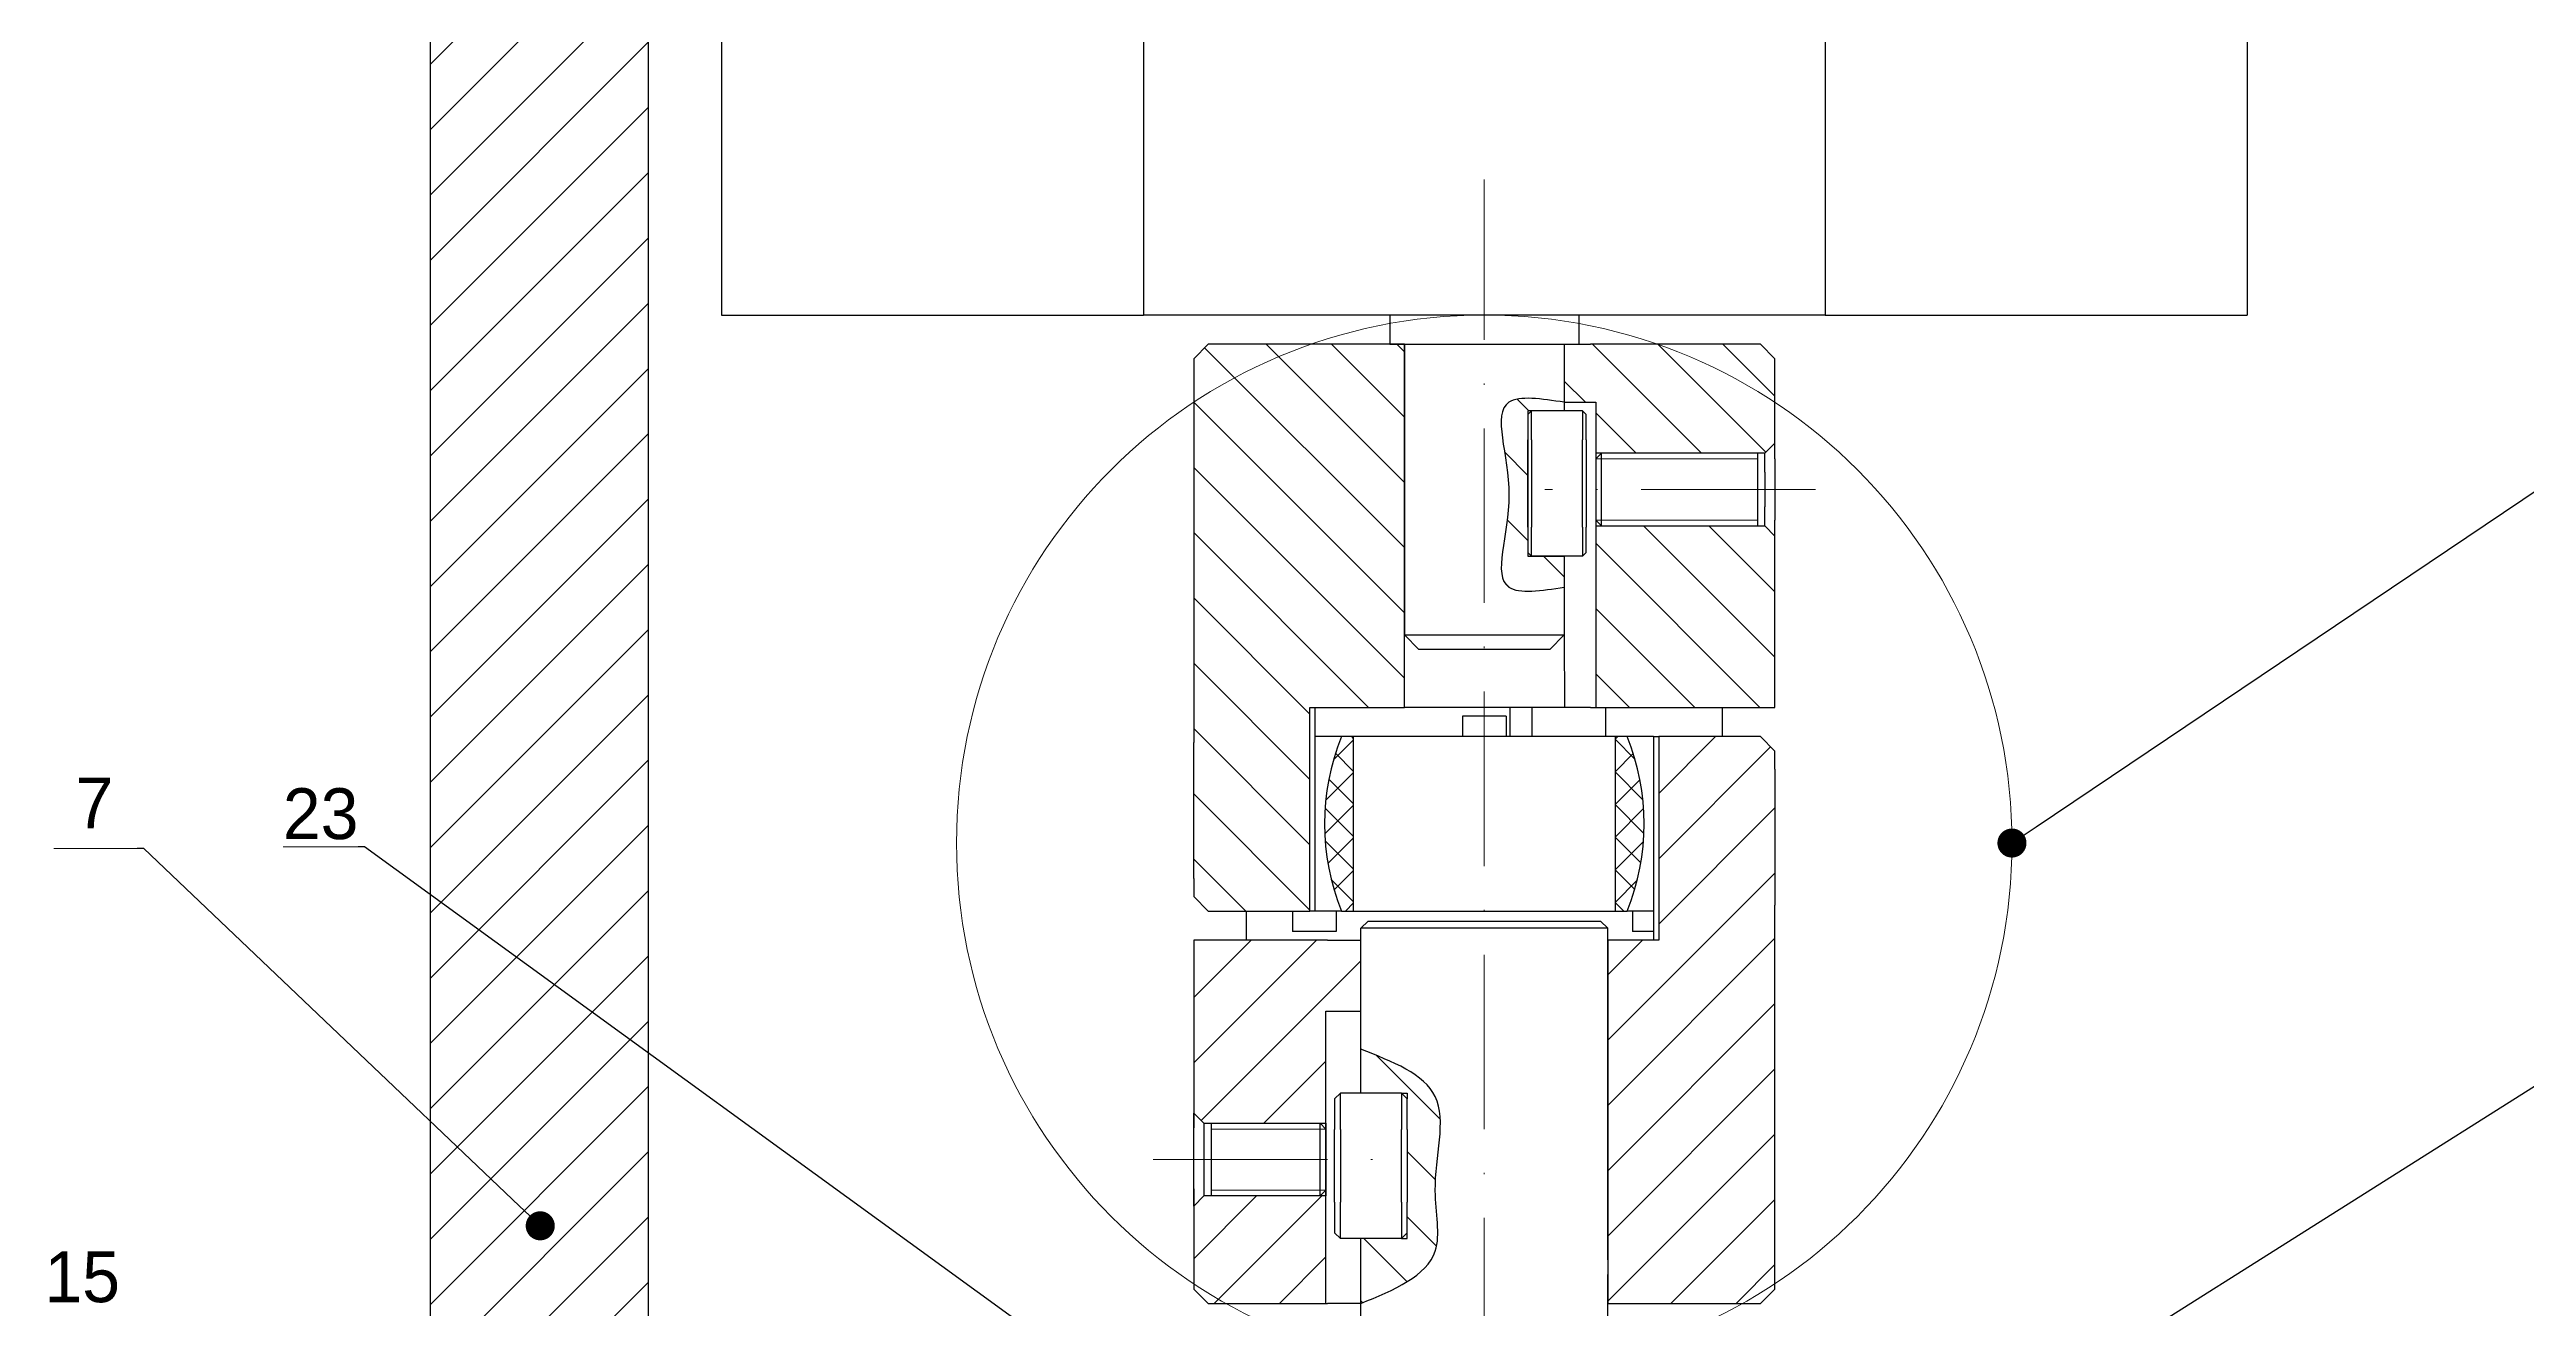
# Model space of a CAD drawing. Header units: millimetres. Extents: x 587 to 10361, y -8386 to 1488.
# Drawn here: x 3750.5 to 3921, y 616.5 to 703.1 of the extents above; entities that cross this region are included whole.
import ezdxf
from ezdxf import colors
from ezdxf.entities.mleader import LeaderData, LeaderLine
from ezdxf.math import Vec2, Vec3

# ---------------------------------------------------------------- set-up
doc = ezdxf.new("R2010")
doc.units = ezdxf.units.MM
doc.linetypes.add('ACAD_ISO10W100', pattern=[18, 12, -3, 0, -3])
for name, color, linetype, lineweight in [('Cienka', 30, 'Continuous', 0), ('Gruba', 7, 'Continuous', 30), ('Kreskowanie', 10, 'Continuous', 0), ('Przekrój', 50, 'Continuous', 15), ('Symetria', 210, 'ACAD_ISO10W100', 0), ('Widoczne (ISO)', 7, 'Continuous', 30), ('Wymiar', 3, 'Continuous', 20)]:
    doc.layers.add(name, color=color, linetype=linetype, lineweight=lineweight)
pattern_1 = [(45, (1431.315, 22.559), (-2.245064, 2.245064), [])]

# ---------------------------------------------------------------- blocks, each defined once
blk = doc.blocks.new('*U63')
at = {"layer": 'Symetria', "color": 0, "transparency": 16777216}
blk.add_line((0, -8.92), (0, 146.9), dxfattribs=at)
blk = doc.blocks.new('*U146')
at = {"layer": 'Symetria', "color": 0, "transparency": 16777216}
blk.add_line((-7.7, 0), (7.7, 0), dxfattribs=at)
blk = doc.blocks.new('*U147')
at = {"layer": 'Symetria', "color": 0, "transparency": 16777216}
blk.add_line((9.31, 0), (-9.31, 0), dxfattribs=at)
blk = doc.blocks.new('_Dot')
at = {"color": 0, "linetype": 'ByBlock', "lineweight": -2}
blk.add_line((-0.5, 0), (-1, 0), dxfattribs=at)
at = {"color": 0, "linetype": 'ByBlock', "const_width": 0.5}
blk.add_lwpolyline([(-0.25, 0, 1), (0.25, 0, 1)], format="xyb", close=True, dxfattribs=at)

msp = doc.modelspace()

# ---------------------------------------------------------------- hatches: boundary and pattern name
at = {"layer": 'Kreskowanie'}
h = msp.add_hatch(dxfattribs=at)
h.set_pattern_fill('ANSI31', color=256)
h.set_pattern_definition(pattern_1)
h.paths.add_polyline_path([(3791.676, 722.848), (3787.176, 722.848), (3787.176, 822.848), (3791.676, 822.848), (3791.676, 824.848), (3791.676, 841.848), (3776.676, 841.848), (3776.676, 541.848), (3791.676, 541.848)])
h = msp.add_hatch(dxfattribs=at)
h.set_pattern_fill('ANSI31', color=256, angle=90)
h.paths.add_polyline_path([(3843.732, 682.848), (3842.732, 682.848), (3830.232, 682.848), (3829.232, 681.848), (3829.232, 655.444), (3829.232, 646.085), (3829.232, 644.848), (3830.232, 643.848), (3837.232, 643.848), (3837.232, 657.848), (3843.732, 657.848)])
h.paths.add_polyline_path([(3869.232, 669.648), (3868.532, 670.348), (3856.904, 670.348), (3856.904, 657.848), (3869.232, 657.848)])
h.paths.add_polyline_path([(3869.232, 681.848), (3868.232, 682.848), (3856.532, 682.848), (3855.732, 682.848), (3854.732, 682.848), (3854.732, 678.848), (3856.904, 678.848), (3856.904, 675.348), (3868.532, 675.348), (3869.232, 676.048)])
h = msp.add_hatch(dxfattribs=at)
h.set_pattern_fill('ANSI31', color=256, angle=90)
edge = h.paths.add_edge_path()
edge.add_line((3852.232, 678.256), (3854.732, 678.256))
edge.add_line((3854.732, 678.256), (3854.732, 678.848))
edge.add_spline(control_points=[(3854.732, 678.848), (3853.18, 679.085), (3849.03, 679.721), (3852.1, 672.486), (3849.045, 665.26), (3853.179, 665.895), (3854.732, 666.133)], knot_values=[0, 0, 0, 0, 3.8103313, 10.1906969, 16.5252654, 20.3355967, 20.3355967, 20.3355967, 20.3355967], degree=3, periodic=0)
edge.add_line((3854.732, 666.133), (3854.732, 668.256))
edge.add_line((3854.732, 668.256), (3852.232, 668.256))
edge.add_line((3852.232, 668.256), (3852.232, 678.256))
h = msp.add_hatch(dxfattribs=at)
h.set_pattern_fill('ANSI31', color=256)
h.set_pattern_definition(pattern_1)
h.paths.add_polyline_path([(3838.333, 636.952), (3840.732, 636.952), (3840.732, 641.848), (3838.432, 641.848), (3829.232, 641.848), (3829.232, 629.952), (3829.932, 629.252), (3838.333, 629.252)])
h.paths.add_polyline_path([(3838.333, 624.252), (3829.932, 624.252), (3829.232, 623.552), (3829.232, 617.848), (3830.232, 616.848), (3838.333, 616.848)])
h.paths.add_polyline_path([(3869.232, 644.252), (3869.232, 653.611), (3869.232, 654.848), (3868.232, 655.848), (3861.232, 655.848), (3861.232, 641.848), (3857.732, 641.848), (3857.732, 616.848), (3868.232, 616.848), (3869.232, 617.848)])
h = msp.add_hatch(dxfattribs=at)
h.set_pattern_fill('ANSI37', color=256, scale=0.5)
h.set_pattern_definition([(45, (1431.3151, 22.559), (-1.122532, 1.122532), []), (135, (1431.3151, 22.559), (-1.122532, -1.122532), [])])
h.paths.add_polyline_path([(3839.4, 643.848), (3840.232, 643.848), (3840.232, 655.848), (3839.4, 655.848, 0.1946005)])
h.paths.add_polyline_path([(3858.232, 643.848), (3859.064, 643.848, 0.1946005), (3859.064, 655.848), (3858.232, 655.848)])
h = msp.add_hatch(dxfattribs=at)
h.set_pattern_fill('ANSI31', color=256, angle=90)
h.set_pattern_definition([(135, (1431.315, 22.559), (-2.245064, -2.245064), [])])
edge = h.paths.add_edge_path()
edge.add_spline(control_points=[(3840.732, 616.848), (3843.008, 617.789), (3846.788, 619.354), (3845.303, 625.41), (3847.439, 631.731), (3842.918, 633.492), (3840.732, 634.343)], knot_values=[0, 0, 0, 0, 6.268904, 10.4153455, 16.90184, 22.9720891, 22.9720891, 22.9720891, 22.9720891], degree=3, periodic=0)
edge.add_line((3840.732, 634.343), (3840.732, 631.321))
edge.add_line((3840.732, 631.321), (3843.532, 631.321))
edge.add_line((3843.532, 631.321), (3843.932, 630.921))
edge.add_line((3843.932, 630.921), (3843.932, 628.821))
edge.add_line((3843.932, 628.821), (3843.932, 623.821))
edge.add_line((3843.932, 623.821), (3843.932, 621.721))
edge.add_line((3843.932, 621.721), (3843.532, 621.321))
edge.add_line((3843.532, 621.321), (3840.732, 621.321))
edge.add_line((3840.732, 621.321), (3840.732, 616.848))

# ---------------------------------------------------------------- linework, layer by layer
at = {"layer": 'Cienka'}
for p, q in [((3856.904, 674.948), (3868.032, 674.948)), ((3868.032, 670.748), (3856.904, 670.748)), ((3838.333, 628.852), (3830.432, 628.852)), ((3830.432, 624.652), (3838.333, 624.652))]:
    msp.add_line(p, q, dxfattribs=at)
at = {"layer": 'Gruba'}
for p, q in [((3776.676, 841.848), (3776.676, 541.848)), ((3791.676, 817.348), (3791.676, 541.848)), ((3830.232, 682.848), (3829.232, 681.848)), ((3843.732, 682.848), (3830.232, 682.848)), ((3842.732, 682.848), (3843.732, 682.848)), ((3843.732, 682.848), (3843.732, 662.848)), ((3843.732, 657.848), (3843.732, 682.848)), ((3854.732, 682.848), (3855.732, 682.848)), ((3855.732, 682.848), (3856.532, 682.848)), ((3868.232, 682.848), (3856.532, 682.848)), ((3869.232, 681.848), (3868.232, 682.848)), ((3829.232, 681.848), (3829.232, 655.444)), ((3869.232, 674.948), (3869.232, 681.848)), ((3854.732, 678.848), (3856.904, 678.848)), ((3854.732, 678.848), (3854.732, 678.256)), ((3856.904, 678.848), (3856.904, 657.848)), ((3852.232, 678.006), (3852.482, 678.256)), ((3854.732, 678.256), (3852.232, 678.256)), ((3852.232, 678.256), (3852.232, 668.256)), ((3852.232, 678.006), (3852.232, 676.256)), ((3852.482, 676.256), (3852.482, 678.256)), ((3855.982, 678.256), (3852.482, 678.256)), ((3855.982, 678.256), (3855.982, 676.256)), ((3856.232, 676.256), (3856.232, 678.006)), ((3852.232, 670.256), (3852.232, 676.256)), ((3852.482, 676.256), (3852.482, 670.256)), ((3855.982, 670.256), (3855.982, 676.256)), ((3856.232, 676.256), (3856.232, 670.256)), ((3868.532, 675.348), (3856.904, 675.348)), ((3856.904, 674.948), (3857.303, 675.348)), ((3857.304, 670.348), (3857.304, 675.348)), ((3868.032, 675.348), (3868.032, 670.348)), ((3868.532, 675.348), (3869.232, 676.048)), ((3868.532, 674.048), (3868.532, 675.348)), ((3868.532, 674.048), (3868.532, 672.848)), ((3869.232, 674.948), (3869.232, 670.748)), ((3868.532, 672.848), (3868.532, 671.648)), ((3868.532, 670.348), (3868.532, 671.648)), ((3852.232, 670.256), (3852.232, 668.506)), ((3852.482, 668.256), (3852.482, 670.256)), ((3855.982, 670.256), (3855.982, 668.256)), ((3856.232, 668.506), (3856.232, 670.256)), ((3856.904, 670.748), (3857.304, 670.348)), ((3856.904, 670.348), (3868.532, 670.348)), ((3868.532, 670.348), (3869.232, 669.648)), ((3869.232, 657.848), (3869.232, 670.748)), ((3852.232, 668.506), (3852.482, 668.256)), ((3852.232, 668.256), (3854.732, 668.256)), ((3855.982, 668.256), (3852.482, 668.256)), ((3856.232, 668.506), (3855.982, 668.256)), ((3854.732, 662.848), (3854.753, 657.848)), ((3837.232, 643.848), (3837.232, 657.848)), ((3837.232, 657.848), (3843.732, 657.848)), ((3837.599, 643.848), (3837.599, 657.848)), ((3854.355, 657.848), (3843.732, 657.848)), ((3850.732, 657.248), (3847.732, 657.248)), ((3847.732, 657.248), (3847.732, 655.848)), ((3850.732, 657.248), (3850.732, 655.848)), ((3851.003, 655.848), (3851.003, 657.848)), ((3852.498, 657.848), (3852.498, 655.848)), ((3856.532, 657.848), (3854.355, 657.848)), ((3856.532, 657.848), (3869.232, 657.848)), ((3857.599, 655.848), (3857.599, 657.848)), ((3865.599, 657.848), (3865.599, 655.848)), ((3829.232, 646.085), (3829.232, 655.444)), ((3839.4, 655.848), (3837.599, 655.848)), ((3840.232, 655.848), (3839.4, 655.848)), ((3840.232, 643.848), (3840.232, 655.848)), ((3858.232, 655.848), (3840.232, 655.848)), ((3859.064, 655.848), (3858.232, 655.848)), ((3858.232, 655.848), (3858.232, 643.848)), ((3860.865, 655.848), (3859.064, 655.848)), ((3860.865, 655.848), (3861.232, 655.848)), ((3860.865, 655.848), (3860.865, 641.848)), ((3868.232, 655.848), (3861.232, 655.848)), ((3861.232, 655.848), (3861.232, 641.848)), ((3869.232, 654.848), (3868.232, 655.848)), ((3869.232, 653.611), (3869.232, 654.848)), ((3869.232, 653.611), (3869.232, 644.252)), ((3829.232, 646.085), (3829.232, 644.848)), ((3829.232, 644.848), (3830.232, 643.848)), ((3830.232, 643.848), (3837.232, 643.848)), ((3832.865, 641.848), (3832.865, 643.848)), ((3836.041, 643.848), (3836.041, 642.448)), ((3837.599, 643.848), (3837.232, 643.848)), ((3839.4, 643.848), (3837.599, 643.848)), ((3839.041, 643.848), (3839.041, 642.448)), ((3839.4, 643.848), (3840.232, 643.848)), ((3840.232, 643.848), (3857.232, 643.848)), ((3841.232, 643.163), (3840.732, 642.663)), ((3857.732, 642.663), (3840.732, 642.663)), ((3840.732, 631.321), (3840.732, 642.663)), ((3841.232, 643.163), (3857.232, 643.163)), ((3857.232, 643.848), (3858.232, 643.848)), ((3857.232, 643.163), (3857.732, 642.663)), ((3857.732, 619.848), (3857.732, 642.663)), ((3858.232, 643.848), (3859.064, 643.848)), ((3860.865, 643.848), (3859.064, 643.848)), ((3859.423, 643.848), (3859.423, 642.448)), ((3869.232, 617.848), (3869.232, 644.252)), ((3838.432, 641.848), (3829.232, 641.848)), ((3829.232, 641.848), (3829.232, 628.948)), ((3839.041, 642.448), (3836.041, 642.448)), ((3838.432, 641.848), (3840.732, 641.848)), ((3861.232, 641.848), (3857.732, 641.848)), ((3857.732, 641.848), (3857.732, 616.848)), ((3860.865, 642.448), (3859.423, 642.448)), ((3838.333, 616.848), (3838.333, 636.952)), ((3838.333, 636.952), (3840.732, 636.952)), ((3838.932, 630.921), (3838.932, 628.821)), ((3839.332, 628.821), (3839.332, 631.321)), ((3843.532, 631.321), (3839.332, 631.321)), ((3843.532, 631.321), (3843.532, 628.821)), ((3843.932, 630.921), (3843.532, 631.321)), ((3843.532, 631.321), (3843.932, 631.321)), ((3843.932, 631.321), (3843.932, 630.921)), ((3843.932, 628.821), (3843.932, 630.921)), ((3829.232, 623.552), (3829.232, 629.952)), ((3829.932, 629.252), (3829.232, 629.952)), ((3829.932, 629.252), (3838.333, 629.252)), ((3829.932, 629.252), (3829.932, 624.252)), ((3830.432, 629.252), (3830.432, 624.252)), ((3837.933, 624.252), (3837.933, 629.252)), ((3838.333, 628.852), (3837.935, 629.252)), ((3838.333, 629.252), (3838.333, 624.252)), ((3838.932, 623.821), (3838.932, 628.821)), ((3839.332, 628.821), (3839.332, 623.821)), ((3843.532, 623.821), (3843.532, 628.821)), ((3843.932, 628.821), (3843.932, 623.821)), ((3829.232, 624.748), (3829.232, 617.848)), ((3829.932, 624.252), (3829.232, 623.552)), ((3838.333, 624.252), (3829.932, 624.252)), ((3838.333, 624.652), (3837.933, 624.252)), ((3838.932, 623.821), (3838.932, 621.721)), ((3839.332, 621.321), (3839.332, 623.821)), ((3843.532, 623.821), (3843.532, 621.321)), ((3843.932, 621.721), (3843.932, 623.821)), ((3838.932, 621.721), (3839.332, 621.321)), ((3843.532, 621.321), (3839.332, 621.321)), ((3840.732, 599.848), (3840.732, 621.321)), ((3843.932, 621.721), (3843.532, 621.321)), ((3843.532, 621.321), (3843.932, 621.321)), ((3843.932, 621.321), (3843.932, 621.721)), ((3857.732, 599.848), (3857.732, 618.848)), ((3829.232, 617.848), (3830.232, 616.848)), ((3868.232, 616.848), (3869.232, 617.848)), ((3830.232, 616.848), (3838.432, 616.848)), ((3840.732, 616.848), (3838.432, 616.848)), ((3857.732, 616.848), (3868.232, 616.848))]:
    msp.add_line(p, q, dxfattribs=at)
for centre, start, end in [((3854.232, 649.848), 157.97569, 202.02431), ((3844.232, 649.848), 337.97569, 22.02431)]:
    msp.add_arc(centre, 16, start, end, dxfattribs=at)
for points in [[(3854.732, 678.848), (3850.922, 678.848), (3850.922, 672.468), (3850.922, 666.133), (3854.732, 666.133)], [(3840.732, 616.848), (3845.857, 620.458), (3845.857, 624.604), (3845.857, 631.091), (3840.732, 634.343)]]:
    msp.add_spline(points, degree=3, dxfattribs=at)
at = {"layer": 'Przekrój'}
msp.add_circle((3849.226, 648.529), 36.319, dxfattribs=at)
at = {"layer": 'Widoczne (ISO)'}
for p, q in [((3825.78, 856.848), (3825.78, 684.848)), ((3872.684, 856.848), (3872.684, 684.848)), ((3796.732, 709.848), (3796.732, 684.848)), ((3901.732, 709.848), (3901.732, 684.848)), ((3796.732, 684.848), (3825.78, 684.848)), ((3872.684, 684.848), (3825.78, 684.848)), ((3842.732, 684.848), (3842.732, 682.848)), ((3855.732, 684.848), (3855.732, 682.848)), ((3872.684, 684.848), (3901.732, 684.848)), ((3842.732, 682.848), (3855.732, 682.848)), ((3843.732, 682.848), (3843.732, 662.848)), ((3854.732, 682.848), (3854.732, 678.848)), ((3856.232, 678.006), (3855.982, 678.256)), ((3854.732, 668.256), (3854.732, 662.848)), ((3843.732, 662.848), (3854.732, 662.848)), ((3844.732, 661.848), (3843.732, 662.848)), ((3853.732, 661.848), (3844.732, 661.848)), ((3853.732, 661.848), (3854.732, 662.848)), ((3838.932, 630.921), (3839.332, 631.321))]:
    msp.add_line(p, q, dxfattribs=at)
at = {"layer": 'Wymiar'}
for p, q in [((3756.61, 648.158), (3750.785, 648.158)), ((3771.815, 648.266), (3766.559, 648.266))]:
    msp.add_line(p, q, dxfattribs=at)

# ---------------------------------------------------------------- block references
at = {"layer": 'Symetria'}
for name, p in [('*U63', (3849.232, 547.264)), ('*U147', (3862.718, 672.848)), ('*U146', (3834.133, 626.752))]:
    msp.add_blockref(name, p, dxfattribs=at)

# ---------------------------------------------------------------- texts
at = {"layer": 'Wymiar', "char_height": 3.5, "attachment_point": 1}
for s, width, insert in [('7', 6.18482, (3752.272, 653.033)), ('23', 4.76018, (3766.544, 652.299)), ('15', 4.47608, (3750.132, 620.442))]:
    msp.add_mtext_dynamic_manual_height_columns(s, width=width, gutter_width=12.5, heights=[0], dxfattribs=dict(at, insert=insert))

# ---------------------------------------------------------------- leaders
at = {"layer": 'Wymiar'}
ml = msp.add_multileader_mtext('Standard', dxfattribs=at)
ml.set_content('', color=256)
ml.set_leader_properties()
ml.set_arrow_properties(name='DOT')
ml.build(insert=Vec2(0, 0))
ml.multileader.update_dxf_attribs({"text_right_attachment_type": 6, "dogleg_length": 0.36, "arrow_head_size": 2})
ctx = ml.context
ctx.base_point, ctx.char_height, ctx.arrow_head_size, ctx.landing_gap_size, ctx.plane_origin = Vec3(3954.842, 694.871), 0.18, 2, 0.09, Vec3(3885.545, 648.529)
ctx.right_attachment = 6
notes = []
notes.append((ctx, [(0, (1, 1, 0), (3954.482, 694.871), (1, 0), 0.36, [(0, [(3885.545, 648.529)], 0, [])])]))
ctx.mtext.insert, ctx.mtext.flow_direction = Vec3(3954.932, 694.961), 5
ml = msp.add_multileader_mtext('Standard', dxfattribs=at)
ml.set_content('', color=256)
ml.set_leader_properties()
ml.set_arrow_properties(name='DOT')
ml.build(insert=Vec2(0, 0))
ml.multileader.update_dxf_attribs({"text_right_attachment_type": 6, "dogleg_length": 0.36, "arrow_head_size": 2})
ctx = ml.context
ctx.base_point, ctx.char_height, ctx.arrow_head_size, ctx.landing_gap_size, ctx.plane_origin = Vec3(3959.168, 655.376), 0.18, 2, 0.09, Vec3(3849.232, 586.178)
ctx.right_attachment = 6
notes.append((ctx, [(0, (1, 1, 0), (3958.808, 655.376), (1, 0), 0.36, [(0, [(3849.232, 586.178)], 0, [])])]))
ctx.mtext.insert, ctx.mtext.flow_direction = Vec3(3959.258, 655.466), 5
ml = msp.add_multileader_mtext('Standard', dxfattribs=at)
ml.set_content('', color=256)
ml.set_leader_properties()
ml.set_arrow_properties(name='DOT')
ml.build(insert=Vec2(0, 0))
ml.multileader.update_dxf_attribs({"text_right_attachment_type": 6, "dogleg_length": 0.36, "arrow_head_size": 2})
ctx = ml.context
ctx.base_point, ctx.char_height, ctx.arrow_head_size, ctx.landing_gap_size, ctx.plane_origin = Vec3(3756.43, 648.248), 0.18, 2, 0.09, Vec3(3784.259, 622.197)
ctx.right_attachment, ctx.text_align_type = 6, 2
notes.append((ctx, [(0, (1, 1, 0), (3756.97, 648.158), (-1, 0), 0.36, [(0, [(3784.259, 622.197)], 0, [])])]))
ctx.mtext.insert, ctx.mtext.alignment, ctx.mtext.flow_direction = Vec3(3756.52, 648.338), 3, 5
ml = msp.add_multileader_mtext('Standard', dxfattribs=at)
ml.set_content('', color=256)
ml.set_leader_properties()
ml.set_arrow_properties(name='DOT')
ml.build(insert=Vec2(0, 0))
ml.multileader.update_dxf_attribs({"text_right_attachment_type": 6, "dogleg_length": 0.36, "arrow_head_size": 2})
ctx = ml.context
ctx.base_point, ctx.char_height, ctx.arrow_head_size, ctx.landing_gap_size, ctx.plane_origin = Vec3(3771.635, 648.356), 0.18, 2, 0.09, Vec3(3836.845, 601.329)
ctx.right_attachment, ctx.text_align_type = 6, 2
notes.append((ctx, [(0, (1, 1, 0), (3772.175, 648.266), (-1, 0), 0.36, [(0, [(3836.845, 601.329)], 0, [])])]))
ctx.mtext.insert, ctx.mtext.alignment, ctx.mtext.flow_direction = Vec3(3771.725, 648.446), 3, 5
ml = msp.add_multileader_mtext('Standard', dxfattribs=at)
ml.set_content('', color=256)
ml.set_leader_properties()
ml.set_arrow_properties(name='DOT')
ml.build(insert=Vec2(0, 0))
ml.multileader.update_dxf_attribs({"text_right_attachment_type": 6, "dogleg_length": 0.36, "arrow_head_size": 2})
ctx = ml.context
ctx.base_point, ctx.char_height, ctx.arrow_head_size, ctx.landing_gap_size, ctx.plane_origin = Vec3(3951.309, 625.594), 0.18, 2, 0.09, Vec3(3864.832, 560.848)
ctx.right_attachment = 6
notes.append((ctx, [(0, (1, 1, 0), (3950.949, 625.594), (1, 0), 0.36, [(0, [(3864.832, 560.848)], 0, [])])]))
ctx.mtext.insert, ctx.mtext.flow_direction = Vec3(3951.399, 625.684), 5
for ctx, leaders in notes:
    for number, flags, end, landing, length, lines in leaders:
        leader = LeaderData()
        leader.index, (leader.has_last_leader_line, leader.has_dogleg_vector, leader.attachment_direction) = number, flags
        leader.last_leader_point, leader.dogleg_vector, leader.dogleg_length = Vec3(end), Vec3(landing), length
        for number, points, colour, breaks in lines:
            line = LeaderLine()
            line.index, line.vertices, line.color, line.breaks = number, Vec3.list(points), colors.encode_raw_color(colour), breaks
            leader.lines.append(line)
        ctx.leaders.append(leader)

doc.saveas('drawing.dxf')
